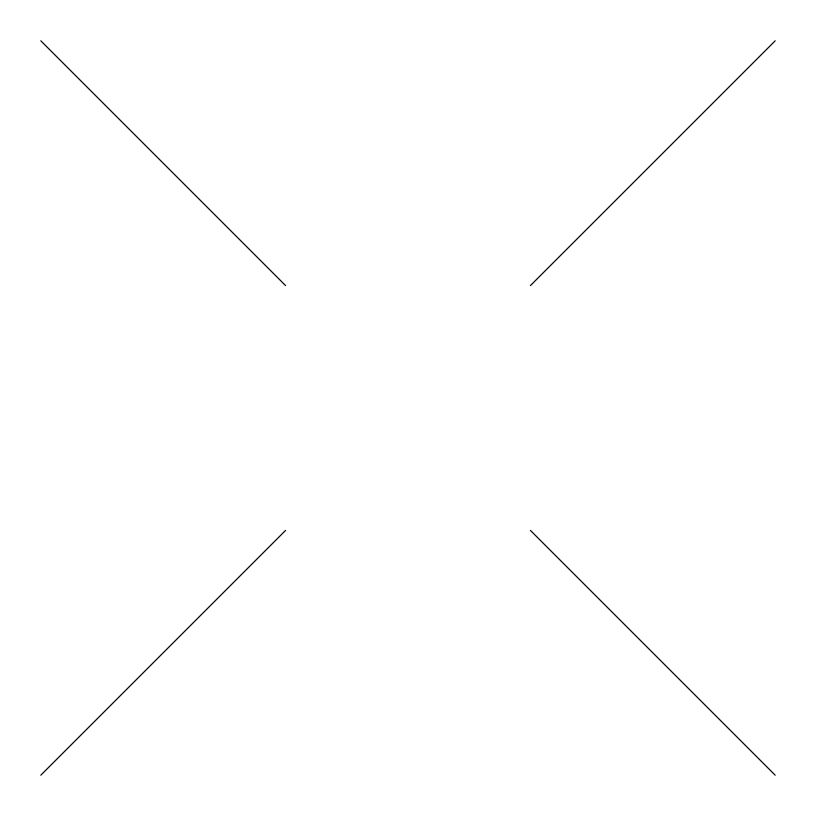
<?xml version="1.0" encoding="UTF-8"?>
<svg xmlns="http://www.w3.org/2000/svg" width="816" height="816" viewBox="0 0 816 816"><rect width="100%" height="100%" fill="white"/><g stroke="black" fill="none" stroke-linecap="round" stroke-linejoin="round"><path stroke-width="1.22" d="M40.8 775.2L285.6 530.4M530.4 285.6L775.2 40.8M40.8 40.8L285.6 285.6M530.4 530.4L775.2 775.2"/></g></svg>
